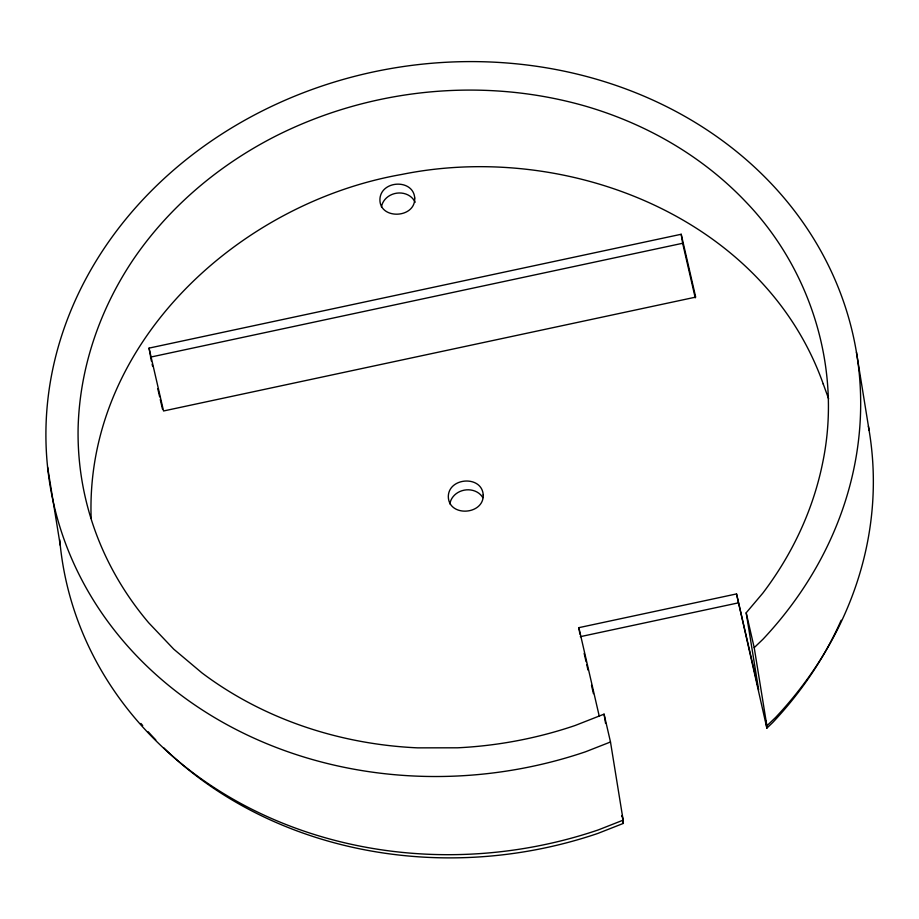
<?xml version="1.0" encoding="UTF-8"?>
<svg xmlns="http://www.w3.org/2000/svg" width="919" height="919" viewBox="0 0 919 919"><rect width="100%" height="100%" fill="white"/><g stroke="black" fill="none" stroke-linecap="round" stroke-linejoin="round"><path stroke-width="1.38" d="M579.889 634.099L578.844 627.666L736.533 593.927L758.657 689.859L746.182 612.812L762.781 593.192A376.388 327.911 -9.2 0 0 822.792 462.165C841.965 369.369 811.27 269.772 745.769 201.801A376.388 327.911 -9.2 0 0 585.943 106.282C483.842 76.828 371.345 88.086 276.493 135.69A376.388 327.911 -9.2 0 0 132.945 260.031C99.62 309.76 79.528 368.393 78.104 428.403A376.388 327.911 -9.2 0 0 148.729 622.829L173.748 649.17L201.939 672.892A376.388 327.911 -9.2 0 0 417.674 747.859L457.57 747.802A376.388 327.911 -9.2 0 0 575.202 725.47L604.07 714.143L610.492 741.989L623.151 820.15L598.315 829.914A408.656 356.021 -9.2 0 1 59.724 539.717M868.375 426.209A408.656 356.021 -9.2 0 1 775.59 717.463L766.871 725.815L754.212 647.654L762.919 639.291A408.656 356.021 -9.2 0 0 597.316 79.482A408.656 356.021 -9.2 0 0 45.95 429.207A408.656 356.021 -9.2 0 0 585.656 751.742L610.492 741.989M736.533 593.927L766.871 728.135L772.787 722.46A403.269 351.334 -9.2 0 0 841.161 620.256M622.554 818.404L623.369 823.401L597.844 833.43A403.269 351.334 -9.2 0 1 163.674 747.802M149.039 348.117L681.197 234.265L695.694 297.124L163.536 410.977L149.039 348.117L151.405 361.075M150.498 357.123L682.656 243.271L681.197 234.265M580.303 636.672L737.991 602.944M823.206 383.889L828.628 398.8M823.309 384.153C764.229 217.378 566.839 140.848 401.867 174.426C238.435 202.973 84.801 344.005 91.153 518.419M682.656 243.271L695.235 297.859M746.182 612.812L754.212 647.654M766.871 725.815L765.584 720.243L766.871 728.135M578.844 627.666L599.28 716.303M623.151 820.15L622.083 815.509L622.347 817.152M584.151 653.352L586.069 661.691M586.713 664.471L587.988 670.031M591.514 685.31L593.444 693.65M622.76 820.759L623.369 823.401M152.129 364.223L152.588 366.187M157.758 388.622L159.653 396.801M160.274 399.535L162.479 409.081M856.439 352.195L869.098 430.356M604.07 714.143L605.575 723.414M47.604 467.139L60.263 545.3M155.793 739.898A403.269 351.334 -9.2 0 1 148.2 731.777M142.698 725.55A403.269 351.334 -9.2 0 1 140.906 723.448M449.896 503.922A17.518 15.267 -9.2 0 1 464.256 490.149A17.518 15.267 -9.2 0 1 482.854 497.661M381.477 207.039A17.472 15.221 -9.2 0 1 396.744 193.162A17.472 15.221 -9.2 0 1 415.101 202.306M483.222 494.859C484.095 515.088 448.541 517.397 448.311 496.547C448.564 477.294 481.878 475.077 483.222 494.859M414.722 198.022C415.641 219.17 377.766 219.963 380.018 198.033C382.27 180.009 413.424 179.056 414.722 198.022"/></g></svg>
